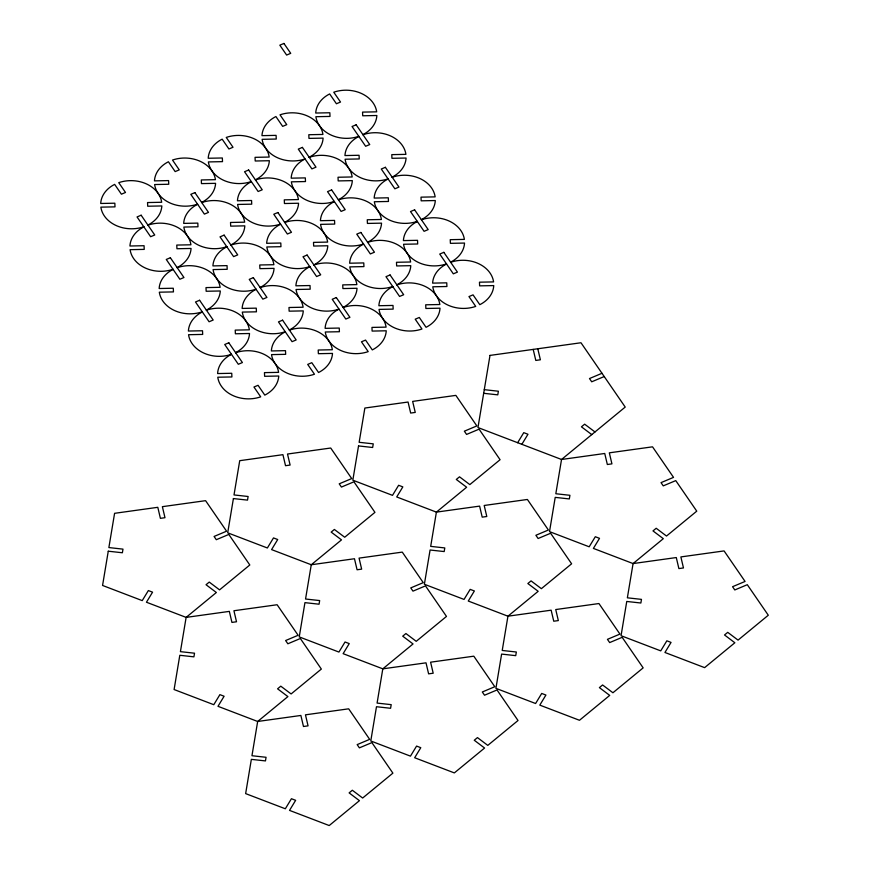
<?xml version="1.0" encoding="UTF-8"?>
<svg xmlns="http://www.w3.org/2000/svg" width="869" height="869" viewBox="0 0 869 869"><rect width="100%" height="100%" fill="white"/><g stroke="black" fill="none" stroke-linecap="round" stroke-linejoin="round"><path stroke-width="1.3" d="M517.642 442.712L523.757 432.653L527.972 434.261L521.856 444.32M601.989 373.29L589.486 378.547L591.713 381.795L604.216 376.538M484.283 389.66L498.382 391.224L497.785 394.852L483.675 393.299M594.972 431.958L584.652 424.181L581.437 426.82L591.767 434.598M537.781 348.762L540.388 359.788L535.804 360.429L533.197 349.403M362.905 134.608A30.6 24.071 1.1 0 0 376.853 115.501L362.721 115.783L362.558 112.112L376.69 111.84A30.6 24.071 1.1 0 0 333.761 92.212L340.518 102.042L336.422 103.759L329.666 93.939A30.6 24.071 1.1 0 0 315.719 113.035L329.851 112.764L330.003 116.424L315.882 116.707A30.6 24.071 1.1 0 0 358.81 136.335M309.147 157.224A30.6 24.071 1.1 0 0 323.094 138.117L308.962 138.388L308.81 134.728L322.931 134.445A30.6 24.071 1.1 0 0 280.003 114.827L286.759 124.647L282.664 126.374L275.907 116.544A30.6 24.071 1.1 0 0 261.96 135.651L276.092 135.368L276.255 139.04L262.123 139.322A30.6 24.071 1.1 0 0 305.052 158.94A30.6 24.071 1.1 0 0 291.191 178.167L305.323 177.895L305.486 181.556L291.354 181.838A30.6 24.071 1.1 0 0 334.283 201.456M392.125 177.124A30.6 24.071 1.1 0 0 406.073 158.028L391.941 158.299L391.789 154.639L405.91 154.356A30.6 24.071 1.1 0 0 362.992 134.728M388.03 178.851A30.6 24.071 1.1 0 1 345.102 159.223L359.234 158.951L359.071 155.279L344.95 155.562A30.6 24.071 1.1 0 1 358.886 136.455M338.378 199.74A30.6 24.071 1.1 0 0 352.325 180.633L338.193 180.915L338.03 177.243L352.162 176.961A30.6 24.071 1.1 0 0 309.234 157.343M421.356 219.651A30.6 24.071 1.1 0 0 435.304 200.543L421.172 200.826L421.009 197.154L435.141 196.872A30.6 24.071 1.1 0 0 392.212 177.254M417.261 221.367A30.6 24.071 1.1 0 1 374.333 201.749L388.465 201.467L388.302 197.795L374.17 198.078A30.6 24.071 1.1 0 1 388.117 178.971M367.598 242.255A30.6 24.071 1.1 0 0 381.545 223.148L367.424 223.431L367.261 219.759L381.393 219.488A30.6 24.071 1.1 0 0 338.465 199.859M363.503 243.983A30.6 24.071 1.1 0 1 320.574 224.354L334.706 224.083L334.543 220.411L320.422 220.693A30.6 24.071 1.1 0 1 334.369 201.586M450.587 262.166A30.6 24.071 1.1 0 0 464.524 243.059L450.403 243.342L450.24 239.67L464.372 239.399A30.6 24.071 1.1 0 0 421.443 219.77M446.481 263.894A30.6 24.071 1.1 0 1 403.564 244.265L417.685 243.983L417.533 240.322L403.401 240.594A30.6 24.071 1.1 0 1 417.348 221.497M396.829 284.771A30.6 24.071 1.1 0 0 410.776 265.675L396.644 265.947L396.492 262.286L410.613 262.003A30.6 24.071 1.1 0 0 367.685 242.375M392.734 286.498A30.6 24.071 1.1 0 1 349.805 266.881L363.937 266.598L363.774 262.927L349.642 263.209A30.6 24.071 1.1 0 1 363.59 244.102M446.568 264.013A30.6 24.071 1.1 0 0 432.621 283.12L446.753 282.838L446.916 286.509L432.784 286.781A30.6 24.071 1.1 0 0 475.712 306.409L468.956 296.579L473.051 294.863L479.807 304.682A30.6 24.071 1.1 0 0 493.755 285.586L479.623 285.858L479.471 282.186L493.592 281.914A30.6 24.071 1.1 0 0 450.663 262.286M392.821 286.618A30.6 24.071 1.1 0 0 378.873 305.725L393.005 305.443L393.157 309.114L379.036 309.397A30.6 24.071 1.1 0 0 421.965 329.014L415.208 319.195L419.303 317.467L426.06 327.298A30.6 24.071 1.1 0 0 440.007 308.191L425.875 308.473L425.712 304.802L439.844 304.519A30.6 24.071 1.1 0 0 396.916 284.902M255.399 179.829A30.6 24.071 1.1 0 0 269.347 160.722L255.214 161.004L255.052 157.332L269.184 157.061A30.6 24.071 1.1 0 0 226.255 137.432L233.011 147.263L228.916 148.979L222.16 139.159A30.6 24.071 1.1 0 0 208.212 158.256L222.345 157.984L222.507 161.645L208.375 161.927A30.6 24.071 1.1 0 0 251.304 181.556M284.619 222.345A30.6 24.071 1.1 0 0 298.567 203.248L284.445 203.52L284.282 199.859L298.415 199.577A30.6 24.071 1.1 0 0 255.486 179.948M280.524 224.072A30.6 24.071 1.1 0 1 237.595 204.443L251.728 204.172L251.565 200.5L237.443 200.782A30.6 24.071 1.1 0 1 251.391 181.675M313.85 264.871A30.6 24.071 1.1 0 0 327.798 245.764L313.666 246.046L313.503 242.375L327.635 242.093A30.6 24.071 1.1 0 0 284.706 222.475M309.755 266.587A30.6 24.071 1.1 0 1 266.826 246.97L280.959 246.687L280.796 243.016L266.664 243.298A30.6 24.071 1.1 0 1 280.611 224.191M343.081 307.387A30.6 24.071 1.1 0 0 357.029 288.28L342.897 288.562L342.734 284.891L356.866 284.608A30.6 24.071 1.1 0 0 313.937 264.991M309.842 266.718A30.6 24.071 1.1 0 0 295.894 285.814L310.027 285.543L310.179 289.203L296.057 289.486A30.6 24.071 1.1 0 0 338.986 309.114A30.6 24.071 1.1 0 0 325.125 328.341L339.247 328.058L339.41 331.73L325.278 332.001A30.6 24.071 1.1 0 0 368.206 351.63L361.461 341.799L365.556 340.083L372.301 349.903A30.6 24.071 1.1 0 0 386.249 330.796L372.117 331.078L371.965 327.407L386.086 327.135A30.6 24.071 1.1 0 0 343.168 307.507M201.641 202.434A30.6 24.071 1.1 0 0 215.588 183.337L201.467 183.609L201.304 179.948L215.436 179.666A30.6 24.071 1.1 0 0 172.507 160.048L179.253 169.868L175.158 171.595L168.412 161.764A30.6 24.071 1.1 0 0 154.465 180.871L168.586 180.589L168.749 184.261L154.617 184.543A30.6 24.071 1.1 0 0 197.545 204.161M230.872 244.96A30.6 24.071 1.1 0 0 244.819 225.853L230.687 226.136L230.524 222.464L244.656 222.182A30.6 24.071 1.1 0 0 201.727 202.564M226.776 246.677A30.6 24.071 1.1 0 1 183.848 227.059L197.98 226.776L197.817 223.105L183.685 223.387A30.6 24.071 1.1 0 1 197.632 204.28M260.103 287.476A30.6 24.071 1.1 0 0 274.05 268.369L259.918 268.651L259.755 264.98L273.887 264.708A30.6 24.071 1.1 0 0 230.958 245.08M256.007 289.203A30.6 24.071 1.1 0 1 213.079 269.575L227.2 269.303L227.048 265.632L212.916 265.903A30.6 24.071 1.1 0 1 226.863 246.807M289.323 329.992A30.6 24.071 1.1 0 0 303.27 310.896L289.138 311.167L288.986 307.507L303.107 307.224A30.6 24.071 1.1 0 0 260.179 287.596M285.228 331.719A30.6 24.071 1.1 0 1 242.299 312.09L256.431 311.819L256.268 308.147L242.136 308.43A30.6 24.071 1.1 0 1 256.083 289.323M285.314 331.839A30.6 24.071 1.1 0 0 271.367 350.946L285.499 350.663L285.662 354.335L271.53 354.617A30.6 24.071 1.1 0 0 314.459 374.235L307.702 364.415L311.797 362.688L318.554 372.519A30.6 24.071 1.1 0 0 332.501 353.411L318.369 353.694L318.206 350.022L332.338 349.74A30.6 24.071 1.1 0 0 289.41 330.122M147.893 225.049A30.6 24.071 1.1 0 0 161.84 205.942L147.708 206.225L147.545 202.553L161.677 202.271A30.6 24.071 1.1 0 0 118.749 182.653L125.505 192.473L121.41 194.2L114.654 184.38A30.6 24.071 1.1 0 0 100.706 203.476L114.838 203.205L115.001 206.865L100.869 207.148A30.6 24.071 1.1 0 0 143.798 226.776M177.124 267.565A30.6 24.071 1.1 0 0 191.061 248.458L176.939 248.74L176.776 245.069L190.908 244.797A30.6 24.071 1.1 0 0 147.98 225.169M173.029 269.292A30.6 24.071 1.1 0 1 130.1 249.664L144.221 249.392L144.069 245.721L129.937 246.003A30.6 24.071 1.1 0 1 143.885 226.896M206.344 310.092A30.6 24.071 1.1 0 0 220.292 290.985L206.159 291.256L206.007 287.596L220.129 287.313A30.6 24.071 1.1 0 0 177.2 267.695M202.249 311.808A30.6 24.071 1.1 0 1 159.32 292.19L173.452 291.908L173.289 288.236L159.157 288.519A30.6 24.071 1.1 0 1 173.105 269.412M235.575 352.608A30.6 24.071 1.1 0 0 249.522 333.5L235.39 333.783L235.227 330.111L249.36 329.829A30.6 24.071 1.1 0 0 206.431 310.211M202.336 311.938A30.6 24.071 1.1 0 0 188.388 331.035L202.52 330.763L202.683 334.424L188.551 334.706A30.6 24.071 1.1 0 0 231.48 354.324A30.6 24.071 1.1 0 0 217.619 373.561L231.741 373.279L231.904 376.95L217.771 377.222A30.6 24.071 1.1 0 0 260.7 396.851L253.954 387.02L258.05 385.304L264.795 395.123A30.6 24.071 1.1 0 0 278.743 376.016L264.621 376.299L264.458 372.627L278.591 372.356A30.6 24.071 1.1 0 0 235.662 352.727M108.267 551.207L102.564 585.456L142.234 600.62L148.36 590.562L152.564 592.169L146.448 602.228L186.129 617.392L229.34 611.385L231.936 622.41L236.52 621.769L233.924 610.744L277.124 604.737L298.121 635.282L285.619 640.54L287.856 643.777L300.348 638.519L321.345 669.065L291.115 693.951L280.785 686.173L277.58 688.813L287.9 696.59L257.669 721.476L251.956 755.726L266.066 757.29L265.458 760.918L251.347 759.365L245.645 793.614L285.325 808.778L291.441 798.72L295.645 800.327L289.529 810.386L329.21 825.55L359.44 800.664L349.121 792.886L352.325 790.247L362.655 798.024L392.886 773.138L371.889 742.604L359.397 747.861L357.17 744.614L369.662 739.356L348.675 708.822L305.464 714.829L308.06 725.854L303.477 726.495L300.88 715.459L257.669 721.476L217.989 706.312L224.104 696.243L219.9 694.635L213.785 704.705L174.104 689.541L179.807 655.28L193.917 656.845L194.526 653.206L180.415 651.652L186.129 617.392L216.359 592.506L206.04 584.728L209.244 582.089L219.564 589.866L249.805 564.98L228.808 534.446L216.305 539.703L214.078 536.455L226.581 531.198L205.584 500.663L162.373 506.67L164.98 517.696L160.396 518.337L157.8 507.311L114.589 513.318L108.875 547.568L122.985 549.132L122.377 552.76L108.267 551.207M233.403 498.567L227.7 532.827L267.37 547.981L273.496 537.922L277.7 539.53L271.584 549.599L311.265 564.752L354.476 558.745L357.072 569.771L361.656 569.141L359.06 558.115L402.26 552.108L423.257 582.643L410.755 587.9L412.981 591.137L425.484 585.88L446.481 616.425L416.24 641.311L405.921 633.534L402.716 636.173L413.036 643.951L382.805 668.837L377.092 703.086L391.202 704.65L390.594 708.278L376.483 706.725L370.781 740.975L410.461 756.139L416.577 746.08L420.781 747.688L414.665 757.746L454.346 772.91L484.576 748.024L474.257 740.247L477.461 737.607L487.791 745.385L518.022 720.51L497.025 689.964L484.533 695.222L482.306 691.985L494.798 686.727L473.801 656.182L430.6 662.189L433.197 673.214L428.613 673.855L426.016 662.83L382.805 668.837L343.125 653.673L349.24 643.603L345.036 641.995L338.921 652.065L299.24 636.901L304.943 602.641L319.053 604.205L319.662 600.566L305.551 599.013L311.265 564.752L341.495 539.877L331.176 532.1L334.38 529.46L344.7 537.238L374.941 512.352L353.944 481.806L341.441 487.064L339.214 483.827L351.717 478.569L330.72 448.024L287.509 454.031L290.116 465.056L285.532 465.697L282.925 454.672L239.725 460.679L234.011 494.939L248.121 496.492L247.513 500.12L233.403 498.567M358.539 445.927L352.825 480.188L392.506 495.352L398.621 485.282L402.836 486.89L396.72 496.959L436.401 512.123L479.612 506.116L482.208 517.142L486.792 516.501L484.196 505.476L527.396 499.469L548.393 530.014L535.891 535.271L538.117 538.508L550.62 533.251L571.617 563.796L541.376 588.671L531.057 580.894L527.852 583.534L538.172 591.311L507.941 616.197L502.228 650.457L516.338 652.011L515.73 655.65L501.619 654.085L495.917 688.346L535.597 703.51L541.713 693.44L545.917 695.048L539.801 705.117L579.482 720.282L609.712 695.396L599.393 687.618L602.597 684.978L612.927 692.756L643.158 667.87L622.161 637.325L609.669 642.582L607.442 639.345L619.934 634.088L598.937 603.542L555.736 609.549L558.332 620.585L553.749 621.216L551.152 610.19L507.941 616.197L468.261 601.033L474.376 590.974L470.172 589.367L464.046 599.425L424.376 584.261L430.079 550.012L444.189 551.565L444.798 547.937L430.687 546.373L436.401 512.123L466.631 487.237L456.301 479.46L459.516 476.82L469.836 484.598L500.077 459.712L479.08 429.167L466.577 434.424L464.35 431.187L476.853 425.929L455.856 395.384L412.645 401.402L415.252 412.427L410.668 413.057L408.061 402.032L364.861 408.039L359.147 442.299L373.257 443.853L372.649 447.492L358.539 445.927M489.997 355.41L477.961 427.548L561.537 459.484L604.737 453.477L607.344 464.502L611.928 463.861L609.321 452.836L652.532 446.829L673.529 477.374L661.027 482.632L663.253 485.869L675.756 480.611L696.753 511.157L666.512 536.043L656.193 528.265L652.988 530.905L663.308 538.682L633.077 563.568L627.364 597.818L641.474 599.371L640.866 603.01L626.755 601.457L621.053 635.706L660.733 650.87L666.849 640.811L671.053 642.419L664.937 652.478L704.618 667.642L734.848 642.756L724.529 634.978L727.733 632.339L738.053 640.116L768.294 615.23L747.297 584.696L734.794 589.953L732.567 586.705L745.07 581.448L724.073 550.913L680.872 556.92L683.469 567.946L678.885 568.587L676.288 557.55L633.077 563.568L593.397 548.404L599.512 538.335L595.308 536.727L589.182 546.797L549.512 531.632L555.215 497.372L569.325 498.936L569.934 495.297L555.823 493.744L561.537 459.484L625.213 407.072L580.992 342.755L489.997 355.41M283.924 43.45L279.829 45.177L286.629 55.062L290.724 53.335L283.924 43.45M141.136 215.219L137.041 216.946L150.63 236.716L154.736 234.999L141.136 215.219M194.895 192.614L190.8 194.341L204.389 214.111L208.484 212.384L194.895 192.614M248.643 170.009L244.547 171.725L258.136 191.495L262.232 189.779L248.643 170.009M302.401 147.393L298.295 149.12L311.895 168.89L315.99 167.163L302.401 147.393M356.149 124.788L352.054 126.505L365.643 146.274L369.738 144.558L356.149 124.788M170.367 257.745L166.272 259.462L179.861 279.242L183.956 277.515L170.367 257.745M224.115 235.13L220.02 236.857L233.609 256.627L237.715 254.91L224.115 235.13M277.874 212.525L273.778 214.241L287.367 234.022L291.463 232.295L277.874 212.525M331.621 189.909L327.526 191.636L341.115 211.406L345.21 209.69L331.621 189.909M385.38 167.304L381.285 169.02L394.874 188.801L398.969 187.074L385.38 167.304M199.598 300.261L195.492 301.988L209.092 321.758L213.187 320.031L199.598 300.261M253.346 277.656L249.251 279.373L262.84 299.153L266.935 297.426L253.346 277.656M307.094 255.041L302.999 256.768L316.598 276.538L320.694 274.81L307.094 255.041M360.852 232.436L356.757 234.152L370.346 253.933L374.441 252.206L360.852 232.436M414.6 209.82L410.505 211.547L424.094 231.317L428.189 229.59L414.6 209.82M228.819 342.777L224.723 344.504L238.312 364.274L242.408 362.558L228.819 342.777M282.577 320.172L278.471 321.899L292.071 341.669L296.166 339.942L282.577 320.172M336.325 297.556L332.23 299.284L345.819 319.053L349.914 317.337L336.325 297.556M390.072 274.952L385.977 276.679L399.577 296.448L403.672 294.721L390.072 274.952M443.831 252.336L439.736 254.063L453.325 273.833L457.42 272.116L443.831 252.336"/></g></svg>
